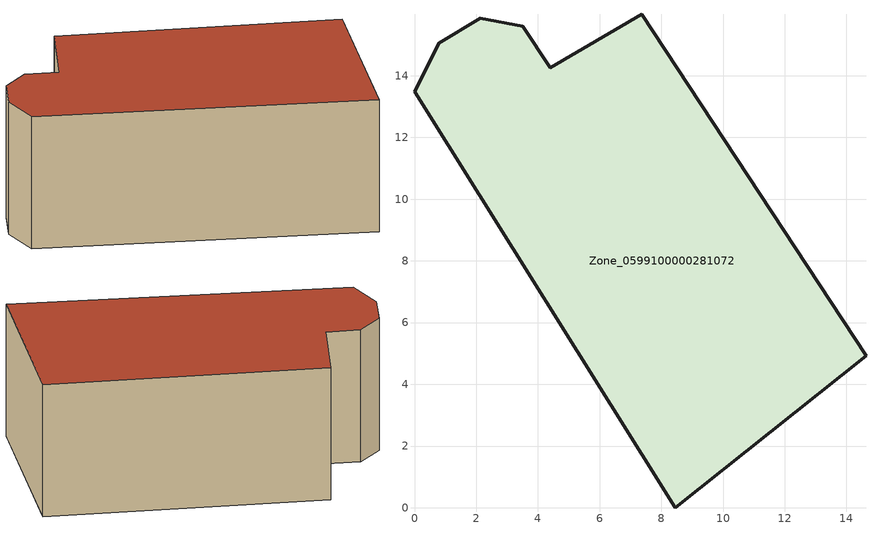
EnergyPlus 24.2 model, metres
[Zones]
Zone_0599100000281072
 floor ground (C_G): 0,13.48 0.78,15.06 2.13,15.86 3.51,15.6 4.4,14.26 7.37,15.99 14.63,4.92 8.45,0 z0
 wall outside (C_F): 8.45,0 14.63,4.92 7.37,15.99 4.4,14.26 3.51,15.6 2.13,15.86 0.78,15.06 0,13.48 8.45,0 z0:6.85
 roof outside (C_R): 0.78,15.06 0,13.48 8.45,0 14.63,4.92 7.37,15.99 4.4,14.26 3.51,15.6 2.13,15.86 z6.85
[BUILDING]
Pand.0599100000281072: North Axis=0; Terrain=City; Loads Convergence Tolerance Value=0.04; Temperature Convergence Tolerance Value=0.4; Solar Distribution=FullExterior; Maximum Number of Warmup Days=25; Minimum Number of Warmup Days=1
[Site:Location]
Rotterdam.The.Hague.AP_ZH_NLD Design_Conditions: Latitude=51.96; Longitude=4.45; Time Zone=1; Elevation=-4.5
[SITE:GROUNDTEMPERATURE:BUILDINGSURFACE]
18, 18, 18, 18, 18, 18, 18, 18, 18, 18, 18, 18
[MATERIAL] Thermal Absorptance=0.9; Solar Absorptance=0.7; Visible Absorptance=0.7
Name | Roughness | Thickness | Conductivity | Density | Specific Heat
G.TC.1946 | MediumSmooth | 0.15 | 1 | 540 | 1210
F.TC.1946 | Rough | 0.3 | 0.857143 | 1920 | 840
R.TC.1946 | MediumRough | 0.2 | 0.909091 | 1500 | 1000
[CONSTRUCTION]
C_G: G.TC.1946
C_F: F.TC.1946
C_R: R.TC.1946
[ZONE]
Zone_0599100000281072: Type=1; Multiplier=1; Ceiling Height=Autocalculate; Volume=Autocalculate; Floor Area=autocalculate; Part of Total Floor Area=Yes
[ZONEINFILTRATION:DESIGNFLOWRATE]
Infil_Zone_0599100000281072: Zone or ZoneList or Space or SpaceList=Zone_0599100000281072; Schedule=AlwaysOn; Design Flow Rate Calculation Method=Flow/Area; Flow Rate per Floor Area=0.003; Constant Term Coefficient=1; Temperature Term Coefficient=0; Velocity Term Coefficient=0; Velocity Squared Term Coefficient=0
[HVACTEMPLATE:ZONE:IDEALLOADSAIRSYSTEM]
Zone_0599100000281072: Maximum Heating Supply Air Temperature=50; Minimum Cooling Supply Air Temperature=13; Maximum Heating Supply Air Humidity Ratio=0.0156; Minimum Cooling Supply Air Humidity Ratio=0.0077; Heating Limit=NoLimit; Cooling Limit=NoLimit; Dehumidification Control Type=ConstantSensibleHeatRatio; Cooling Sensible Heat Ratio=0.7; Dehumidification Setpoint=60; Humidification Control Type=None; Humidification Setpoint=30; Outdoor Air Method=None; Outdoor Air Flow Rate per Person=0.00944; Outdoor Air Flow Rate per Zone Floor Area=0; Outdoor Air Flow Rate per Zone=0; Demand Controlled Ventilation Type=None; Outdoor Air Economizer Type=NoEconomizer; Heat Recovery Type=None; Sensible Heat Recovery Effectiveness=0.7; Latent Heat Recovery Effectiveness=0.65
[ZONECONTROL:THERMOSTAT]
ThermostatControl_Zone_0599100000281072: Zone or ZoneList=Zone_0599100000281072; Control Type Schedule=DualSetpointControlType; Control 1=Thermostat_Zone_0599100000281072; Temperature Difference Between Cutout And Setpoint=0
[THERMOSTATSETPOINT:DUALSETPOINT]
Thermostat_Zone_0599100000281072: Heating Setpoint Temperature Schedule=HeatingSetpoint_Zone_0599100000281072; Cooling Setpoint Temperature Schedule=CoolingSetpoint_Zone_0599100000281072
[SCHEDULE:COMPACT]
HeatingSetpoint_Zone_0599100000281072: Through: 12/31, For: AllDays, Until: 24:00, 21
CoolingSetpoint_Zone_0599100000281072: Through: 12/31, For: AllDays, Until: 24:00, 24
DualSetpointControlType: Through: 12/31, For: AllDays, Until: 24:00, 4
AlwaysOn: Through: 12/31, For: AllDays, Until: 24:00, 1
